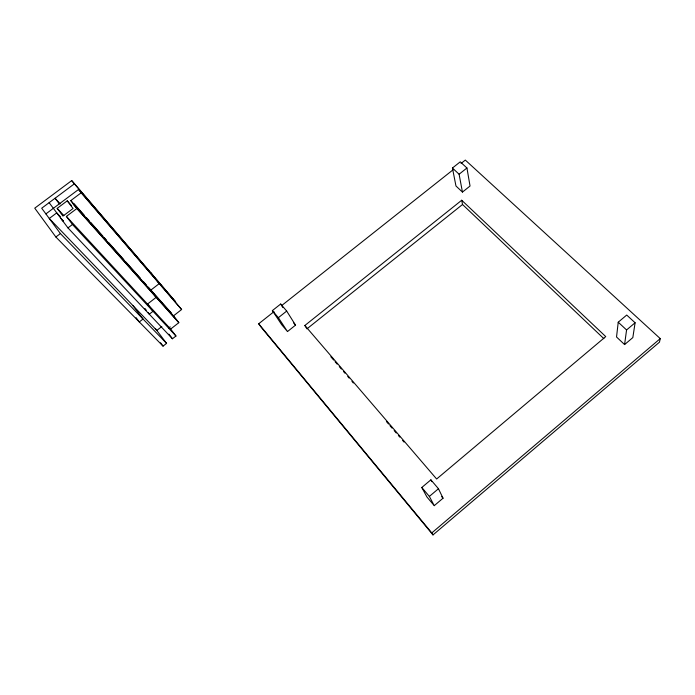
<?xml version="1.0" encoding="UTF-8"?>
<svg xmlns="http://www.w3.org/2000/svg" width="695" height="695" viewBox="0 0 695 695"><rect width="100%" height="100%" fill="white"/><g stroke="black" fill="none" stroke-linecap="round" stroke-linejoin="round"><path stroke-width="1.04" d="M618.229 322.202L616.534 336.997L624.588 344.572L632.832 337.596L635.1 322.767L626.716 315.052L618.229 322.202L626.569 329.96L624.588 344.572M461.072 163.455L465.32 160.085L660.25 338.613L659.468 342.175L432.994 534.915L261.077 327.145L258.688 323.783L273.986 311.655M432.994 534.915L431.795 532.917L660.25 338.613M434.245 505.656L443.036 498.211L438.467 488.724L430.883 479.837L421.796 487.482L426.93 496.986L434.245 505.656L429.354 496.421L421.796 487.482M429.354 496.421L438.467 488.724M626.569 329.96L635.1 322.767M287.487 331.567L295.54 325.138L286.696 311.073L280.676 304.028L272.379 310.596L281.64 324.626L287.487 331.567L278.365 317.685L272.379 310.596M462.444 192.089L470.037 186.034L466.944 167.999L460.246 161.839L452.436 168.025L455.963 185.991L462.444 192.089L459.1 174.228L452.436 168.025M304.862 325.486L461.706 200.247L605.745 336.597L436.642 479.003L304.862 325.486L306.408 328.023M306.921 328.874L462.522 204.495L461.706 200.247M281.64 305.591L453.418 169.519M278.365 317.685L286.696 311.073M459.1 174.228L466.944 167.999M71.698 180.596L175.6 301.821L71.698 180.596L34.75 208.161L55.869 237.004L163.047 346.136L166.574 343.373L155.333 328.474M49.137 202.671L67.954 227.899L172.447 338.769L175.965 336.015L170.649 329.065L66.39 216.397L76.858 208.535L178.815 322.689L170.649 329.065M168.642 328.101L170.214 326.876M170.683 313.384L171.265 312.932L148.356 287.209L147.74 287.678M181.621 309.518L81.176 192.81L70.786 200.586L173.515 315.843L181.621 309.518L78.57 189.457L45.896 213.904M161.813 326.546L156.818 330.438L49.267 218.482L56.747 212.879L60.456 216.84M55.869 237.004L60.404 233.581L166.574 343.373M67.954 227.899L72.471 224.494L175.965 336.015M74.269 183.906L41.7 208.222L60.404 233.581M67.233 200.838L73.062 208.5L62.967 216.076L57.19 208.361L67.233 200.838L71.576 205.677M462.522 204.495L603.859 338.647M60.595 218.039L63.558 221.192M61.89 219.768L63.367 221.34M57.19 208.361L63.836 215.52M60.196 203.844L55.07 198.249L59.301 203.87M73.253 204.243L177.677 321.22M73.983 203.696L84.095 215.042M86.258 217.474L89.151 220.723M90.593 222.339L102.869 236.126M104.311 237.751L106.474 240.183M108.646 242.616L123.806 259.643M125.969 262.076L140.416 278.287M143.3 281.527L146.193 284.776M330.846 356.752L333.652 360.036M335.06 361.678L337.171 364.137M339.282 366.595L341.393 369.062M343.504 371.521L344.911 373.163M347.726 376.438L349.133 378.08M351.948 381.364L353.355 382.997M386.42 421.544L388.531 424.011M389.938 425.644L392.049 428.111M394.161 430.57L396.272 433.028M398.383 435.487L399.79 437.129M402.596 440.413L404.004 442.055M293.585 322.845L295.54 325.138M441.699 496.647L443.036 498.211M258.688 323.783L431.795 532.917M150.728 272.614L153.056 275.585M156.948 280.572L159.294 283.577L150.693 290.232L156.175 297.347L147.514 304.062L153.013 311.291L149.277 314.192L148.061 312.585M78.57 189.457L81.176 192.81M173.515 315.843L178.815 322.689M70.786 200.586L76.858 208.535M168.911 334.13L172.447 338.769M145.012 308.554L146.228 310.17M66.39 216.397L72.471 224.494M132.936 305.583L143.04 319.04L139.295 321.95L136.09 317.658M160.528 342.783L163.047 346.136M280.676 304.028L282.917 307.581M430.883 479.837L431.751 481.609"/></g></svg>
